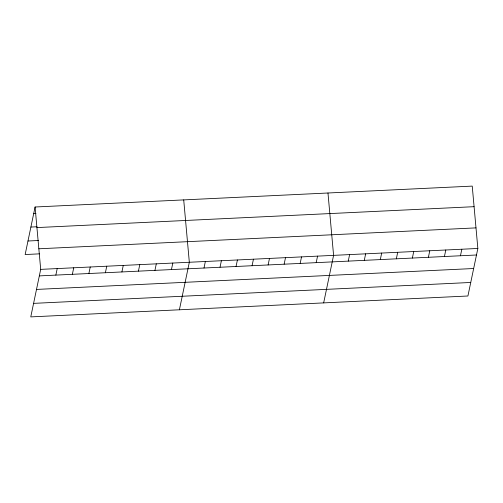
<?xml version="1.0" encoding="UTF-8"?>
<svg xmlns="http://www.w3.org/2000/svg" width="503" height="503" viewBox="0 0 503 503"><rect width="100%" height="100%" fill="white"/><g stroke="black" fill="none" stroke-linecap="round" stroke-linejoin="round"><path stroke-width="0.75" d="M35.078 207.003L40.693 269.369L30.765 316.896L467.922 295.997L477.85 248.463L472.235 186.104L35.078 207.003L25.15 254.537L39.41 253.852M55.846 275.103L57.21 268.577M72.363 274.311L73.727 267.791M88.874 273.525L90.238 266.999M105.391 272.733L106.755 266.206M121.908 271.947L123.266 265.421M138.419 271.155L139.784 264.628M154.937 270.363L156.301 263.842M171.448 269.577L172.812 263.05M179.401 309.791L189.329 262.258L183.714 199.898M203.992 268.017L205.356 261.497M220.025 267.25L221.383 260.73M236.052 266.489L237.416 259.963M252.078 265.722L253.443 259.196M268.112 264.955L269.476 258.429M284.138 264.188L285.503 257.662M300.165 263.421L301.53 256.895M316.198 262.654L317.563 256.128M323.662 302.894L333.59 255.361L327.975 193.001M348.252 261.12L349.616 254.6M364.285 260.353L365.65 253.833M380.312 259.592L381.676 253.066M396.339 258.825L397.703 252.299M412.372 258.058L413.736 251.531M428.399 257.291L429.763 250.764M444.426 256.524L445.79 249.997M460.459 255.757L461.823 249.23M33.714 213.53L35.971 213.423M30.89 227.06L36.895 226.771M36.933 227.582L474.09 206.683M27.979 241L38.486 240.503M38.844 248.79L475.995 227.884M40.693 269.369L477.85 248.463M39.335 275.896L476.486 254.99M36.505 289.426L473.663 268.52M33.594 303.366L470.745 282.466"/></g></svg>
